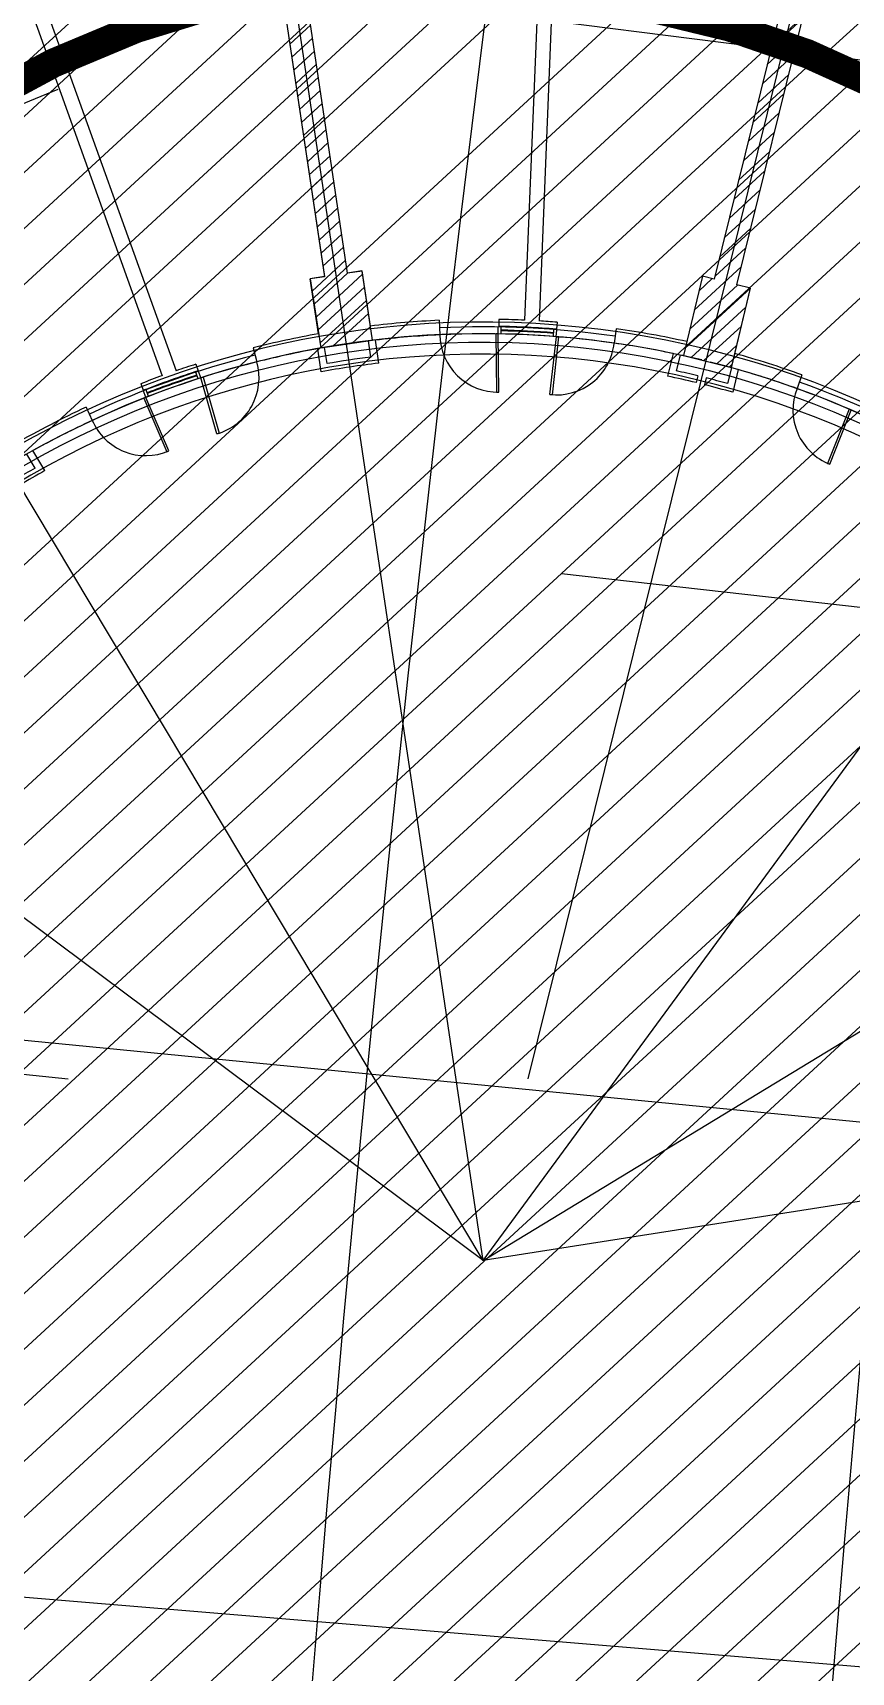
# Model space of a CAD drawing. Extents: x -678889171 to 586587, y -792238163 to 335485.
# Drawn here: x -678754277 to -678740228, y -791996453 to -791968313 of the extents above; entities that cross this region are included whole.
import ezdxf
from ezdxf.enums import TextEntityAlignment as Align

# ---------------------------------------------------------------- set-up
doc = ezdxf.new("R2010")
doc.units = 0
doc.header["$MEASUREMENT"] = 0
for name, color, linetype in [('A-FLOR-PATT', 252, 'Continuous'), ('A-SITE-PATT', 252, 'Continuous'), ('A-WALL', 252, 'Continuous')]:
    doc.layers.add(name, color=color, linetype=linetype)
for name, color, linetype, lineweight in [('BASEMENT3 LAYOUT$0$A-TABL-TEXT', 252, 'Continuous', 30), ('BASEMENT3 LAYOUT$0$HATCH11', 252, 'Continuous', 15), ('BASEMENT3 LAYOUT$0$HATCH2', 252, 'Continuous', 15)]:
    doc.layers.add(name, color=color, linetype=linetype, lineweight=lineweight)
doc.styles.add('Ground floor Towers$0$$Bas01-Rname$0$EN-SC', font='swissc.ttf')
doc.styles.add('Ground floor Towers$0$$Bas01-Rname$0$EN-SCL', font='swisscl.ttf')
doc.styles.add('Ground floor Towers$0$04-Ground Floor$0$V2-lower ground$0$LEVEL  FOR LICENSE LOWER GR$0$$LG- LEVEL$0$AR-SR', font='sarb.shx')

# ---------------------------------------------------------------- blocks, each defined once
blk = doc.blocks.new('A$C61C61320')
at = {"layer": 'BASEMENT3 LAYOUT$0$HATCH11'}
h = blk.add_hatch(dxfattribs=at)
h.set_pattern_fill('JIS_WOOD', color=256, scale=1000, style=0)
h.set_pattern_definition([(45, (-55979.95959305647, -92778.05480168064), (-499.9999991609842, 499.9999991609843), [])])
edge = h.paths.add_edge_path()
edge.add_line((-21467.74319023453, -134455.7384705361), (-52625.22989511769, -137297.8907696561))
edge.add_arc((469730.797268165, -78930.5305383486), 525606.8567419754, 175.7647423383216, 186.3757064635938, ccw=False)
edge.add_arc((-39265.1562679424, -44102.43736154633), 15691.08979022459, 0.9729785529091828, 165.2727067888424, ccw=False)
edge.add_arc((542230.0773749191, -76004.92878418005), 566720.1514529854, 176.7459500062832, 185.9199427217102)
at = {"layer": 'BASEMENT3 LAYOUT$0$HATCH2'}
h = blk.add_hatch(dxfattribs=at)
h.set_pattern_fill('JIS_WOOD', color=256, scale=1000, style=0)
h.set_pattern_definition([(45, (-845211.5632561638, -471074.8112416068), (-499.9999991609842, 499.9999991609843), [])])
edge = h.paths.add_edge_path()
edge.add_line((-87728.88771757309, -14436.92520058164), (11085.99286301623, -14077.61977391216))
edge.add_line((11085.9928630162, -14077.61977391216), (11086.00013759563, -61296.12011963065))
edge.add_line((11086.00013759569, -61296.12011963065), (-23868.16462742418, -60220.57708285929))
edge.add_line((-23868.16462742421, -60220.57708285929), (-23388.15647815715, -47455.2645226442))
edge.add_arc((-38984.06513334403, -44366.02445463254), 15898.9235792472, 348.7958745272753, 525.9866040010601)
edge.add_line((-54409.82303213701, -40516.12001080933), (-55179.78612954497, -49076.3717473704))
edge.add_line((-55179.78612954495, -49076.3717473704), (-87616.00626249687, -47227.09333388295))
edge.add_line((-87616.00626249681, -47227.09333388295), (-87728.88771757303, -14436.92520058164))
at = {"layer": 'BASEMENT3 LAYOUT$0$A-TABL-TEXT', "const_width": 500}
for points, elevation in [([(-55177.9904923368, -49002.55585763077), (-54541.06010160525, -40908.81723323351, -0.4123632474485285), (-36062.28517638973, -28707.6033656245)], 212771.999991763), ([(13292.15624613373, -61228.05794782194), (-23867.92079966073, -60211.66026523305), (-23463.29049043171, -42182.9191966572, 0.3384124495391637), (-36329.243561532, -28846.11297907433)], 212772)]:
    blk.add_lwpolyline(points, format="xyb", dxfattribs=dict(at, elevation=elevation))
blk = doc.blocks.new('2')
at = {"layer": 'BASEMENT3 LAYOUT$0$A-TABL-TEXT', "const_width": 500}
for points, elevation in [([(62742.86580925656, 183194.8048470006), (63379.79619998811, 191288.5434713978, -0.4123632474485285), (81858.57112520363, 203489.7573390068)], 212771.999991763), ([(131213.0125477271, 170969.3027568094), (94052.93550193263, 171985.7004393983), (94457.56581116165, 190014.4415079741, 0.3384124495391637), (81591.61274006136, 203351.247725557)], 212772)]:
    blk.add_lwpolyline(points, format="xyb", dxfattribs=dict(at, elevation=elevation))
blk = doc.blocks.new('GR')
at = {"layer": 'A-FLOR-PATT'}
for p, q in [((50170, 200055), (65898.1526684232, 276722.6189415882)), ((49525, 196905), (34393.90724153118, 276184.0878004957)), ((49525, 196905), (245.3918416806846, 272191.5239476775)), ((49525, 196905), (100317.2811657881, 272271.475170982)), ((49525, 196905), (119334.3400969002, 243298.9180349552)), ((49525, 196905), (-15202.90004794695, 241219.0248279215)), ((49581.02236198499, 222662.1198389853), (49581.02236198499, 213059.4250547055)), ((49831.01629600221, 222660.3783009893), (49831.02236198499, 213057.1940550629)), ((40227.00305710678, 220357.9373922064), (43637.83419722665, 211950.2708102897)), ((40089.04721897695, 220032.9700475933), (43406.1716215519, 211856.2896896763)), ((113710, 212730), (34645, 219515)), ((45004.94039949882, 219501.368606819, 1.044712121485884e-08), (46119.35160438807, 213666.6805748538, 1.044712121485884e-08)), ((45004.9403994988, 219501.368606819, 1.044712121485884e-08), (46118.97671074574, 213668.643393819, 1.044712121485884e-08)), ((46512.01669940146, 213742.9410543153, 1.044712121485884e-08), (45396.42596062736, 219583.8047350987, 1.044712121485884e-08)), ((46511.64180575911, 213744.9038732806), (45400.14295196932, 219586.6653682271)), ((53958.09549828924, 219532.5444444636, -6.574195595121094e-08), (52803.06276607074, 213898.1116102616, -6.574195595121094e-08)), ((53958.09977948769, 219532.5653288286, -6.574195595121094e-08), (52803.35106427081, 213898.0525258319, -6.574195595121094e-08)), ((53194.91819814037, 213817.8039470159, -6.574195595121094e-08), (54349.95110475723, 219452.237631959, -6.574195595121094e-08)), ((53194.92068689417, 213817.8160875518), (54349.65057516203, 219452.2992224364)), ((53633.20074075641, 217947.6562950281), (54146.80547354039, 218461.2610278121)), ((53564.8267850774, 217614.1172964041), (54078.43151786138, 218127.7220291881)), ((45362.08273949986, 217631.4895821203), (45704.00674752734, 217973.4135901478)), ((45404.60665302176, 217408.8484526973), (45746.53066104924, 217750.7724607248)), ((45447.13056654349, 217186.2073232741), (45789.05457457108, 217528.1313313016)), ((53496.45282939839, 217280.5782977802), (54010.05756218231, 217794.1830305641)), ((45489.65448006545, 216963.5661938511), (45831.57848809299, 217305.4902018786)), ((53428.07887371944, 216947.0392991563), (53941.6836065033, 217460.6440319401)), ((45532.17839358724, 216740.9250644279), (45874.10240161483, 217082.8490724555)), ((53359.70491804043, 216613.5003005323), (53873.30965082429, 217127.1050333162)), ((39738.65762716613, 215924.4180962974), (41417.19538470602, 216699.9097442638, 6.709905813999306e-08)), ((45574.70230710908, 216518.2839350048), (45916.62631513667, 216860.2079430324)), ((53291.33096236142, 216279.9613019084), (53804.93569514528, 216793.5660346922)), ((45617.22622063098, 216295.6428055817), (45959.15022865857, 216637.5668136093)), ((45659.75013415277, 216073.0016761586), (46001.67414218042, 216414.9256841862)), ((53222.95700668241, 215946.4223032844), (53736.56173946621, 216460.0270360682)), ((45702.27404767467, 215850.3605467355), (46044.19805570226, 216192.2845547631)), ((53154.5830510034, 215612.8833046604), (53668.18778378709, 216126.4880374441)), ((45744.79796119651, 215627.7194173124), (46086.72196922416, 215969.6434253401)), ((45787.32187471836, 215405.0782878893), (46129.24588274595, 215747.0022959169)), ((53086.20909532439, 215279.3443060365), (53599.81382810819, 215792.9490388203)), ((45829.84578824026, 215182.4371584663), (46171.76979626785, 215524.3611664939)), ((45872.36970176204, 214959.7960290431), (46214.29370978969, 215301.7200370707)), ((53017.83513964538, 214945.8053074125), (53531.43987242907, 215459.4100401962)), ((45914.89361528383, 214737.1548996199), (46256.81762331154, 215079.0789076476)), ((52949.46118396637, 214612.2663087886), (53463.06591675006, 215125.8710415722)), ((45957.41752880573, 214514.5137701969), (46299.34153683344, 214856.4377782246)), ((52881.08722828736, 214278.7273101646), (53394.69196107099, 214792.3320429482)), ((45999.94144232763, 214291.8726407738), (46341.86545035528, 214633.7966488015)), ((52812.71327260835, 213945.1883115406), (53326.31800539198, 214458.7930443243)), ((46042.46535584948, 214069.2315113507), (46384.38936387707, 214411.1555193783)), ((46084.98926937144, 213846.5903819277), (46426.91327739903, 214188.5143899553)), ((45915.10959986423, 213411.5456694756), (46469.43719092081, 213965.8732605322)), ((52601.11202574763, 213939.4998129472, -6.574195595121094e-08), (52330.57756833252, 212565.9298123602, -6.574195595121094e-08)), ((52601.1120257476, 213939.4998129472, -6.574195595121094e-08), (52330.57756833249, 212565.9298123602, -6.574195595121094e-08)), ((52485.57379542064, 213352.883791408), (53257.94404971303, 214125.2540457004)), ((52550.60912584368, 213683.084164776), (52772.00219006091, 213904.4772289932)), ((52803.06276607074, 213898.1116102616, -6.574195595121094e-08), (52601.11202574763, 213939.4998129472, -6.574195595121094e-08)), ((52803.35106427081, 213898.0525258319, -6.574195595121094e-08), (52601.1120257476, 213939.4998129472, -6.574195595121094e-08)), ((46118.97671074574, 213668.643393819, 1.044712121485884e-08), (45872.19784066307, 213620.7158464192, 1.044712121485884e-08)), ((46054.05070326348, 212684.3557281035), (45872.19784066307, 213620.7158464192)), ((46119.35160438807, 213666.6805748538, 1.044712121485884e-08), (45874.78393264129, 213619.1824698655, 1.044712121485884e-08)), ((45874.78393264129, 213619.1824698655, 1.044712121485884e-08), (46103.3862177245, 212442.1096449068, 1.044712121485884e-08)), ((45958.23288938444, 213189.5039160506), (46511.96110444277, 213743.2321311089)), ((46001.35617890436, 212967.4621626256), (46769.07231416681, 213735.178297888)), ((46755.69005935734, 213792.3011007589), (46511.64180575911, 213744.9038732806)), ((46758.27615133548, 213790.767724205, 1.044712121485884e-08), (46512.01669940146, 213742.9410543153, 1.044712121485884e-08)), ((46755.69005935734, 213792.3011007589), (46938.06676918209, 212853.243693866)), ((46987.05649045503, 212612.7780992801, 1.044712121485884e-08), (46758.27615133548, 213790.767724205, 1.044712121485884e-08)), ((52355.50313457457, 212692.483044672), (53432.19586150988, 213769.1757716073)), ((52420.5384649976, 213022.68341804), (53212.13130436011, 213814.2762574025)), ((53163.27036039109, 212395.2760281834, -6.574195595121094e-08), (53433.49842314291, 213768.9088219303, -6.574195595121094e-08)), ((53164.33417962243, 212389.5964959441), (53432.19586150991, 213769.1757716072)), ((53433.49842314291, 213768.9088219303, -6.574195595121094e-08), (53194.91819814037, 213817.8039470159, -6.574195595121094e-08)), ((53432.19586150991, 213769.1757716072), (53194.92068689417, 213817.8160875518)), ((46044.4794684244, 212745.4204092007), (46812.19560368691, 213513.1365444632)), ((52466.29975863197, 212538.1146257845), (53368.94286355283, 213440.7577307053)), ((46087.60275794438, 212523.3786557757), (46855.31889320695, 213291.0947910383)), ((46311.73923841165, 212482.350093298), (46898.44218272698, 213069.0530376133)), ((49139.09766944212, 213056.534163248), (49141.97659081932, 212936.5442889331)), ((50139.07340551101, 213049.568011264), (50134.52306870704, 212929.6298915465)), ((52686.36431578093, 212493.0141399885), (53304.00292460591, 213110.6527488134)), ((46640.37579975679, 212545.8216116982), (46941.56547224696, 212847.0112841884)), ((48117.35643648137, 212999.5753373231), (48139.16425880276, 212750.5283158883)), ((48128.69868417292, 212870.1175504513, -3.570286850415399e-06), (48139.1645831101, 212750.5748176758, -3.570405706931539e-06)), ((49137.324702281, 212807.1699434222, -3.769247344557966e-06), (49097.38317964958, 212805.0078218061, -3.769247344557966e-06)), ((49097.38317964958, 212805.0078218061, -3.769247344557966e-06), (49151.43621984585, 211806.4697495466, -3.769247344557966e-06)), ((49137.36500997691, 212806.4253272301, -1.410532972924228e-06), (49134.43021433822, 212926.3894342611, -3.537691840962479e-06)), ((49191.37774247731, 211808.6318711628, -3.769247344557966e-06), (49137.324702281, 212807.1699434222, -3.769247344557966e-06)), ((49187.3500545711, 212807.6481587461, -1.414019014141364e-06), (49184.41525893241, 212927.6122657772, -3.541177882179614e-06)), ((50066.53849279367, 211802.7599277198, -3.783461934322211e-06), (50137.14205039939, 212800.2643891432, -3.783461934322211e-06)), ((50086.41091141525, 212801.4214777274, -3.570342505575238e-06), (50091.01992557819, 212921.3329325115, -3.570223177630834e-06)), ((50177.04222859727, 212797.440246835, -3.783461934322211e-06), (50106.43867099158, 211799.9357854116, -3.783461934322211e-06)), ((50136.37401757536, 212799.5010551595, -3.570344069466285e-06), (50140.98303173822, 212919.4125099436, -3.570224741521882e-06)), ((50137.14205039939, 212800.2643891432, -3.783461934322211e-06), (50177.04222859727, 212797.440246835, -3.783461934322211e-06)), ((51159.92192527442, 212978.3798494346), (51134.64650488954, 212729.6608249826)), ((52906.42887292994, 212447.9136541925), (53239.06298565905, 212780.5477669216)), ((46103.3862177245, 212442.1096449068, 1.044712121485884e-08), (46987.05649045503, 212612.7780992801, 1.044712121485884e-08)), ((46969.32523814606, 212320.4961901062), (46916.78021477371, 212595.6045322198)), ((46969.01236110204, 212609.2931300985), (46984.688761767, 212624.9695307635)), ((47110.32327686261, 212221.9146166495), (47035.27256393018, 212614.8552965494)), ((52154.52624074076, 212592.5818151752), (52074.17382205344, 212200.5109764152)), ((52272.86334542328, 212572.2977596843), (52216.62414288701, 212297.8847218467)), ((52330.57756833252, 212565.9298123602, -6.574195595121094e-08), (53163.27036039109, 212395.2760281834, -6.574195595121094e-08)), ((44945.67626437147, 212398.0991952082), (45016.56536231016, 212158.3603043427)), ((44982.54782906546, 212273.4047586834, -1.77698496434997e-07), (45016.57432027649, 212158.3300095164, -1.770400344760507e-07)), ((46128.10882651011, 212034.1520036161), (46053.02825270352, 212427.2490251647)), ((46222.8195616138, 212177.9154238539), (46170.27453824146, 212453.0237659675)), ((52590.18087701013, 212227.9067351113), (52566.0881229814, 212110.3487768768)), ((52737.12661891109, 212197.7911421871), (52713.03386488236, 212080.2331839526)), ((53164.33417962243, 212389.5964959441), (53108.04739345892, 212114.9512790017)), ((53126.4934300789, 212402.8131683965), (53174.12304671219, 212450.4427850298)), ((53281.11026198146, 212361.6956027563), (53200.73797573345, 211969.5278224069)), ((54376.74629874156, 212315.934544279), (54301.691008287, 212077.467139012)), ((43973.01356932597, 212076.6202730738), (44017.75465743072, 211965.2104655566)), ((44020.26749990488, 211827.6899204106, 2.052441621185267e-06), (43979.07850803169, 211940.3995781586, -7.49693901130673e-08)), ((44067.2298572979, 211844.852000357, 2.052441374783329e-06), (44026.04086542474, 211957.561658105, -7.496963651500926e-08)), ((43044.61749590216, 211705.0263324665), (43089.78768742399, 211592.5480143)), ((44066.99475524807, 211845.5596761374, -3.021108331558246e-07), (44104.95477881636, 211858.1706479753, -3.021108331558246e-07)), ((44382.26905375612, 210896.5590809815, -3.021108331558246e-07), (44066.99475524807, 211845.5596761374, -3.021108331558246e-07)), ((44104.95477881636, 211858.1706479753, -3.021108331558246e-07), (44420.22907732445, 210909.1700528193, -3.021108331558246e-07)), ((49151.43621984585, 211806.4697495466, -3.769247344557966e-06), (49191.37774247731, 211808.6318711628, -3.769247344557966e-06)), ((50106.43867099158, 211799.9357854116, -3.783461934322211e-06), (50066.53849279367, 211802.7599277198, -3.783461934322211e-06)), ((55208.15042370564, 211761.3479712938, -7.808693721478192e-08), (54878.85961498354, 210817.1194098759, -7.808693721478192e-08)), ((54916.62875720389, 210803.947777633, -7.808693721478192e-08), (55245.91956592595, 211748.1763390509, -7.808693721478192e-08)), ((55245.91956592595, 211748.1763390509, -7.808693721478192e-08), (55208.15042370564, 211761.3479712938, -7.808693721478192e-08)), ((43140.11541177695, 211472.6615280006, -3.767982752024591e-08), (43091.92564065543, 211582.5603267167, -3.728639387582207e-08)), ((43139.12123816661, 211473.0906806797, -2.552751390031875e-07), (43103.02520841026, 211455.8547694526, -2.552751390031875e-07)), ((43103.02520841026, 211455.8547694526, -2.552751390031875e-07), (43533.92299136576, 210553.4540194805, -2.552751390031875e-07)), ((43185.90657790873, 211492.7405993013, -4.116426345935961e-08), (43137.71680678712, 211602.6393980174, -4.077082981492997e-08)), ((43570.01902112213, 210570.6899307077, -2.552751390031875e-07), (43139.12123816661, 211473.0906806797, -2.552751390031875e-07)), ((42122.13118128098, 211264.4117753005), (42236.71421413377, 211042.2165265165)), ((121701.7436264968, 211239.8954150328), (49525, 196905)), ((44420.22907732445, 210909.1700528193, -3.021108331558246e-07), (44382.26905375612, 210896.5590809815, -3.021108331558246e-07)), ((54878.85961498354, 210817.1194098759, -7.808693721478192e-08), (54916.62875720389, 210803.947777633, -7.808693721478192e-08)), ((43533.92299136576, 210553.4540194805, -2.552751390031875e-07), (43570.01902112213, 210570.6899307077, -2.552751390031875e-07)), ((41289.39365193976, 210183.6148773881), (41135.99791269795, 210417.9550714739)), ((41457.40329552178, 210146.0542063906), (41238.21907249557, 210480.8984049216)), ((113045, 204285), (50390, 208735)), ((-9155, 202890), (42282.05624129201, 199732.6784210786)), ((113820, 196230), (34175.18813875422, 200776.8610822483)), ((113795, 187765), (33653.03965827078, 191153.1554926011))]:
    blk.add_line(p, q, dxfattribs=at)
for centre, radius, start, end in [((687279.656740699, 163488.6097753342), 649022.5456272444, 169.8809308091749, 188.016783999427), ((687279.656740699, 163488.6097753342), 640922.5456272444, 169.8809308091749, 188.016783999427), ((687279.656740699, 163488.6097753342), 632022.5456272444, 169.8809308091749, 188.016783999427), ((632160.6549194276, 163506.2511653661), 599695.8226879967, 171.0616030214717, 190.2201678661017), ((632160.6549194327, 163506.2511653659), 599145.8226880017, 171.0631954506245, 190.2296506374575), ((49526.59955092936, 196905.9360870057), 23655.24608071568, 5.69885754428108, 152.2212887960275), ((49526.59955092927, 196905.9360870057), 23655.24608071568, 5.698857544488487, 152.2212887979112), ((49526.5993808293, 196905.9116695225), 16155.24608071567, 89.8069844921577, 91.37443332367442), ((49526.5993808293, 196905.9116695225), 16155.24608071567, 87.82729800370984, 88.92027739625178), ((49526.59955092936, 196905.9360870057), 15905.24608071568, 78.68823408398691, 167.8562218017305), ((49526.59955092936, 196905.9360870057), 16105.24608071568, 356.629771538797, 162.8497907589046), ((49526.59955092927, 196905.9360870057), 16105.24608071568, 356.629771538693, 162.8497907594026), ((49526.59955092936, 196905.9360870057), 16155.24608071567, 95.00435320142526, 99.21963302153874), ((49526.59955092936, 196905.9360870057), 15905.24608071567, 95.00435332960733, 99.01166519262532), ((49526.35373354411, 196905.9366347118, -3.586159391410673e-06), 16025.24608071567, 84.1964968232899, 95.00345558849236), ((49137.32470263118, 212807.1699369538, -3.767178793490891e-06), 999.9999999999949, 183.0985211764502, 273.0985211768665), ((49526.35373354411, 196905.9366347118, -3.586159391410673e-06), 15905.24608071567, 84.1964968232899, 95.00345558849236), ((49526.5993808293, 196905.9116695225), 16035.24608071567, 87.82729802370578, 91.37443330366989), ((49526.35373354411, 196905.9366347118, -3.586159391410673e-06), 15971.24608071567, 87.98133467642833, 91.22217868228684), ((49526.35373354411, 196905.9366347118, -3.586159391410673e-06), 15959.24608071567, 87.98147191566196, 91.22203102505087), ((49526.5993808293, 196905.9116695225), 16155.24608071567, 79.83347454185083, 84.19738628149989), ((49526.59955092936, 196905.9360870057), 15755.24608071568, 356.629771538797, 167.8129631575567), ((49526.59955092936, 196905.9360870057), 15555.24608071568, 356.629771538797, 160.8095075808868), ((49526.59955092927, 196905.9360870057), 15555.24608071568, 356.629771538693, 160.8095075811821), ((49531.05128734952, 196889.8363824397), 16171.94730300742, 102.4151191412911, 106.4715272313901), ((49526.59955092936, 196905.9360870057), 15905.24608071567, 99.44411007561118, 102.182133483607), ((50137.14204994201, 212800.2643826814, -3.781393546617748e-06), 999.9999999999948, 265.9513456975984, 355.951345698846), ((49526.59955092936, 196905.9360870057), 15905.24608071567, 80.48975884081301, 84.19737799825462), ((49526.59955092936, 196905.9360870057), 15905.24608071567, 78.68806311165619, 80.05725267798088), ((49526.59955092936, 196905.9360870057), 15905.24608071567, 76.77869457790081, 78.14788414415345), ((49526.59955092936, 196905.9360870057), 15905.24608071568, 356.629771538797, 78.14788414415231), ((49526.59955092936, 196905.9360870057), 16155.24608071567, 72.52911290508634, 76.81327269479387), ((49526.57195339686, 196905.894983024, -8.976503871061288e-08), 16025.24608071567, 106.4724391672151, 117.2793979327892), ((49526.59955092936, 196905.9360870057), 15905.24608071567, 102.614578366593, 106.4725764884933), ((49526.59955092936, 196905.9360870057), 15505.24608071567, 98.96456345452772, 102.6610677578447), ((49526.59955092936, 196905.9360870057), 15625.24608071567, 99.41957297626543, 102.2068489361129), ((49526.59955092936, 196905.9360870057), 15505.24608071567, 78.69511855026892, 80.5432237612074), ((49526.59955092936, 196905.9360870057), 15625.24608071567, 78.69299009437717, 80.08663633082708), ((49526.59955092936, 196905.9360870057), 15625.24608071567, 76.7487480676013, 78.14295716150443), ((49526.59955092936, 196905.9360870057), 15905.24608071567, 72.52911290508636, 76.34618841506861), ((49526.5995509672, 196905.9360869937, 8.978437223502362e-08), 16025.24608071567, 61.72215414029593, 72.52911290522388), ((49526.57195339686, 196905.894983024, -8.976503871061288e-08), 15905.24608071567, 106.4724391672151, 117.2793979327892), ((49526.59955092937, 196905.9360870057), 16035.24608071567, 110.0930643747801, 113.666758711845), ((49526.59955092937, 196905.9360870057), 16155.24608071567, 110.1063412030994, 111.3767141848784), ((44066.99475729038, 211845.5596699899, -3.042075518245084e-07), 999.9999999999949, 288.3773735789455, 18.37737357920972), ((49526.59955092936, 196905.9360870057), 15505.24608071567, 76.29243878383379, 78.14082870561269), ((55245.91956379284, 211748.1763329342, -7.164597445132021e-08), 999.9999999999949, 160.7742640300072, 250.7742640309317), ((49526.5995509672, 196905.9360869937, 8.978437223502362e-08), 15905.24608071567, 61.72215414029593, 72.52911290522388), ((49526.59955092937, 196905.9360870057), 16155.24608071567, 112.2633758199545, 113.6534818835256), ((49526.57195339686, 196905.894983024, -8.976503871061288e-08), 15971.24608071567, 110.2537160732285, 113.4945600795421), ((49526.57195339686, 196905.894983024, -8.976503871061288e-08), 15959.24608071567, 110.2538637309543, 113.4944228396881), ((49526.59955092936, 196905.9360870057), 16155.24608071567, 117.2795352533536, 122.1443121725793), ((49526.59955092936, 196905.9360870057), 15905.24608071567, 117.2795352533535, 121.406727857718), ((43139.12124095797, 211473.090674834, -2.486760313368606e-07), 999.9999999999948, 205.5245490572315, 295.5245490579839), ((49526.59955092936, 196905.9360870057), 15505.24608071567, 121.3602384664663, 125.0562943803845), ((49526.59955092936, 196905.9360870057), 15625.24608071567, 121.814635641358, 124.6017332480454)]:
    blk.add_arc(centre, radius, start, end, dxfattribs=at)
at = {"layer": 'A-FLOR-PATT', "style": 'Ground floor Towers$0$04-Ground Floor$0$V2-lower ground$0$LEVEL  FOR LICENSE LOWER GR$0$$LG- LEVEL$0$AR-SR', "flags": 12}
for tag, p in [('L', (30296.07288644527, 72859.53473235783)), ('P', (30237.50458115668, 72203.99769414036))]:
    blk.add_attdef(tag, text='', height=500, dxfattribs=at).set_placement(p, align=Align.RIGHT)
at = {"layer": 'A-FLOR-PATT'}
for tag, p, height, style in [('N', (85492.25876324323, 56633.4995742733), 250, 'Ground floor Towers$0$$Bas01-Rname$0$EN-SC'), ('N', (89389.48149106537, 56633.4995742733), 250, 'Ground floor Towers$0$$Bas01-Rname$0$EN-SC'), ('N', (94597.61363499537, 56633.4995742733), 250, 'Ground floor Towers$0$$Bas01-Rname$0$EN-SC'), ('AN', (85922.66280553787, 56313.08159666645), 200, 'Ground floor Towers$0$$Bas01-Rname$0$EN-SCL'), ('AN', (89819.88553336001, 56313.08159666645), 200, 'Ground floor Towers$0$$Bas01-Rname$0$EN-SCL'), ('AN', (95028.01767729002, 56313.08159666645), 200, 'Ground floor Towers$0$$Bas01-Rname$0$EN-SCL'), ('SN', (85299.47460008037, 56025.08594095582), 200, 'Ground floor Towers$0$$Bas01-Rname$0$EN-SCL'), ('F', (85927.04975899268, 56008.67972904726), 200, 'Ground floor Towers$0$$Bas01-Rname$0$EN-SCL'), ('SN', (89196.69732790251, 56025.08594095582), 200, 'Ground floor Towers$0$$Bas01-Rname$0$EN-SCL'), ('F', (89824.27248681482, 56008.67972904726), 200, 'Ground floor Towers$0$$Bas01-Rname$0$EN-SCL'), ('SN', (94404.82947183252, 56025.08594095582), 200, 'Ground floor Towers$0$$Bas01-Rname$0$EN-SCL'), ('F', (95032.40463074483, 56008.67972904726), 200, 'Ground floor Towers$0$$Bas01-Rname$0$EN-SCL')]:
    blk.add_attdef(tag, p, '', height=height, dxfattribs=dict(at, style=style))
at = {"layer": 'A-FLOR-PATT', "style": 'Ground floor Towers$0$$Bas01-Rname$0$EN-SCL', "width": 0.8}
for p in [(85305.16036184286, 56295.1433535593), (89202.383089665, 56295.1433535593), (94410.51523359501, 56295.1433535593)]:
    blk.add_attdef('FN', p, '', height=250, dxfattribs=at)

msp = doc.modelspace()

# ---------------------------------------------------------------- block references
at = {"layer": 'A-SITE-PATT', "rotation": 357.6731745000001}
for name, p in [('2', (-678833487.1858103, -792167746.3685482, -212772)), ('A$C61C61320', (-678706236.4347705, -791940527.995869, -212772))]:
    msp.add_blockref(name, p, dxfattribs=at)

# ---------------------------------------------------------------- next in the draw order: block references
at = {"layer": 'A-WALL', "rotation": 357.6731745000001}
msp.add_blockref('GR', (-678804025.0995113, -792184118.4910543, -212772), dxfattribs=at)

doc.saveas('drawing.dxf')
